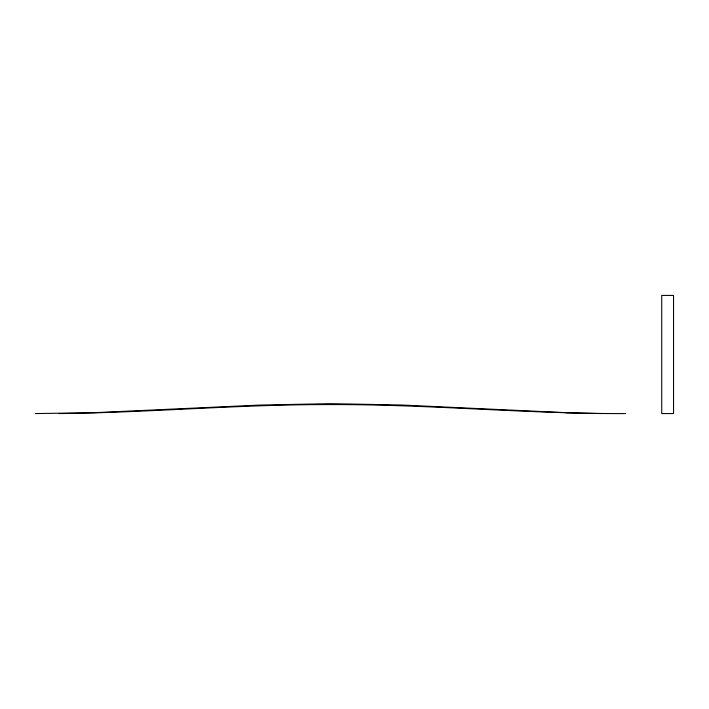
<?xml version="1.0" encoding="UTF-8"?>
<svg xmlns="http://www.w3.org/2000/svg" width="709" height="709" viewBox="0 0 709 709"><rect width="100%" height="100%" fill="white"/><g stroke="black" fill="none" stroke-linecap="round" stroke-linejoin="round"><path stroke-width="1.06" d="M35.459 413.577L94.527 412.665L259.645 405.078L330.518 403.651L401.391 404.999L566.482 412.682M59.086 413.577C149.626 412.611 239.943 404.298 330.509 404.6C428.963 404.227 527.141 413.95 625.586 413.577M601.95 413.577L566.518 412.815M673.55 295.414L661.736 295.414L661.736 413.577L673.55 413.577L673.55 295.414"/></g></svg>
